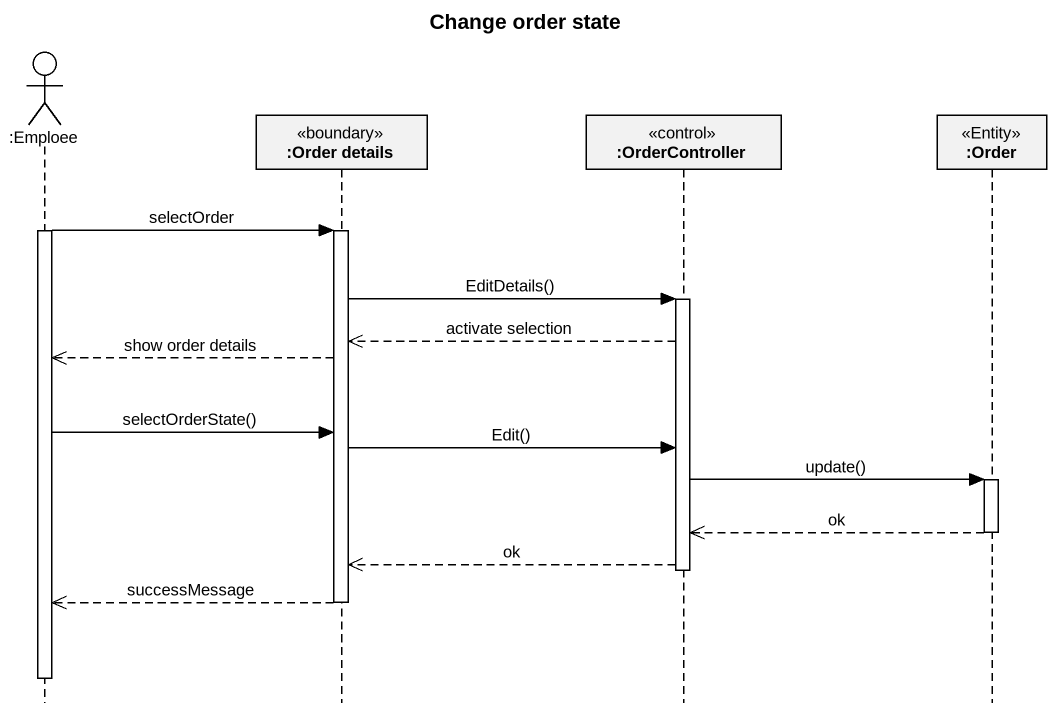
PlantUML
@startuml
title Change order state
hide footbox
actor ":Emploee" as Emploee
participant ":Order details" as Order_details <<boundary>>
participant ":OrderController" as OrderController <<control>>
participant ":Order" as Order <<Entity>>

activate Emploee
Emploee -> Order_details : selectOrder
activate Order_details
Order_details -> OrderController : EditDetails()
activate OrderController
OrderController -->> Order_details : activate selection
Order_details -->> Emploee : show order details
Emploee -> Order_details : selectOrderState()
Order_details -> OrderController : Edit()
OrderController -> Order : update()
activate Order
Order -->> OrderController : ok
deactivate Order
OrderController -->> Order_details : ok
deactivate OrderController
Order_details -->> Emploee : successMessage
deactivate Order_details
deactivate Emploee
@enduml
